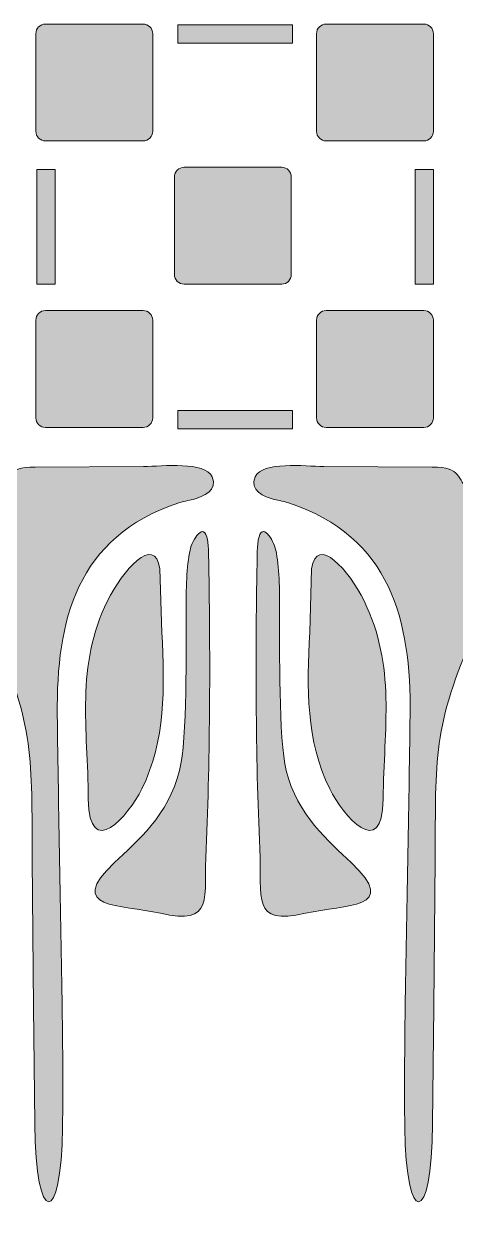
# Model space of a CAD drawing. Header units: inches. Extents: x -128 to 724, y -4 to 847.
# Drawn here: x 424.5 to 510.1, y 391.4 to 629.9 of the extents above; entities that cross this region are included whole.
import ezdxf

# ---------------------------------------------------------------- set-up
doc = ezdxf.new("R2010")
doc.units = ezdxf.units.IN
doc.header["$MEASUREMENT"] = 0
doc.layers.add('图层 1', color=7, linetype='Continuous')

# ---------------------------------------------------------------- blocks, each defined once
blk = doc.blocks.new('block 2')
at = {"layer": '图层 1', "true_color": 0xffffff}
h = blk.add_hatch(color=7, dxfattribs=at)
h.dxf.hatch_style = 2
edge = h.paths.add_edge_path()
edge.add_spline(control_points=[(450, 628.04), (450, 629.09), (449.14, 629.95), (448.09, 629.95), (448.09, 629.95), (428.74, 629.95), (428.74, 629.95), (427.69, 629.95), (426.83, 629.09), (426.83, 628.04), (426.83, 628.04), (426.83, 608.7), (426.83, 608.7), (426.83, 607.65), (427.69, 606.79), (428.74, 606.79), (428.74, 606.79), (448.09, 606.79), (448.09, 606.79), (449.14, 606.79), (450, 607.65), (450, 608.7), (450, 608.7), (450, 628.04), (450, 628.04)], knot_values=[0, 0, 0, 0, 1, 1, 1, 2, 2, 2, 3, 3, 3, 4, 4, 4, 5, 5, 5, 6, 6, 6, 7, 7, 7, 8, 8, 8, 8], degree=3, periodic=1)
h = blk.add_hatch(color=7, dxfattribs=at)
h.dxf.hatch_style = 2
edge = h.paths.add_edge_path()
edge.add_spline(control_points=[(503.73, 629.95), (503.73, 629.95), (484.39, 629.95), (484.39, 629.95), (483.34, 629.95), (482.48, 629.09), (482.48, 628.04), (482.48, 628.04), (482.48, 608.7), (482.48, 608.7), (482.48, 607.65), (483.34, 606.79), (484.39, 606.79), (484.39, 606.79), (503.73, 606.79), (503.73, 606.79), (504.79, 606.79), (505.64, 607.65), (505.64, 608.7), (505.64, 608.7), (505.64, 628.04), (505.64, 628.04), (505.64, 629.09), (504.79, 629.95), (503.73, 629.95)], knot_values=[0, 0, 0, 0, 1, 1, 1, 2, 2, 2, 3, 3, 3, 4, 4, 4, 5, 5, 5, 6, 6, 6, 7, 7, 7, 8, 8, 8, 8], degree=3, periodic=1)
h = blk.add_hatch(color=7, dxfattribs=at)
h.dxf.hatch_style = 2
h.paths.add_polyline_path([(454.99, 629.78), (477.71, 629.78), (477.71, 626.14), (454.99, 626.14)])
h = blk.add_hatch(color=7, dxfattribs=at)
h.dxf.hatch_style = 2
edge = h.paths.add_edge_path()
edge.add_spline(control_points=[(456.23, 601.56), (455.18, 601.56), (454.31, 600.7), (454.31, 599.65), (454.31, 599.65), (454.31, 580.31), (454.31, 580.31), (454.31, 579.25), (455.18, 578.4), (456.23, 578.4), (456.23, 578.4), (475.57, 578.4), (475.57, 578.4), (476.62, 578.4), (477.48, 579.25), (477.48, 580.31), (477.48, 580.31), (477.48, 599.65), (477.48, 599.65), (477.48, 600.7), (476.62, 601.56), (475.57, 601.56), (475.57, 601.56), (456.23, 601.56), (456.23, 601.56)], knot_values=[0, 0, 0, 0, 1, 1, 1, 2, 2, 2, 3, 3, 3, 4, 4, 4, 5, 5, 5, 6, 6, 6, 7, 7, 7, 8, 8, 8, 8], degree=3, periodic=1)
h = blk.add_hatch(color=7, dxfattribs=at)
h.dxf.hatch_style = 2
h.paths.add_polyline_path([(427.06, 601.11), (430.69, 601.11), (430.69, 578.4), (427.06, 578.4)])
h = blk.add_hatch(color=7, dxfattribs=at)
h.dxf.hatch_style = 2
h.paths.add_polyline_path([(502.01, 601.11), (505.65, 601.11), (505.65, 578.4), (502.01, 578.4)])
h = blk.add_hatch(color=7, dxfattribs=at)
h.dxf.hatch_style = 2
edge = h.paths.add_edge_path()
edge.add_spline(control_points=[(426.83, 551.92), (426.83, 550.87), (427.69, 550), (428.74, 550), (428.74, 550), (448.09, 550), (448.09, 550), (449.14, 550), (450, 550.87), (450, 551.92), (450, 551.92), (450, 571.26), (450, 571.26), (450, 572.31), (449.14, 573.17), (448.09, 573.17), (448.09, 573.17), (428.74, 573.17), (428.74, 573.17), (427.69, 573.17), (426.83, 572.31), (426.83, 571.26), (426.83, 571.26), (426.83, 551.92), (426.83, 551.92)], knot_values=[0, 0, 0, 0, 1, 1, 1, 2, 2, 2, 3, 3, 3, 4, 4, 4, 5, 5, 5, 6, 6, 6, 7, 7, 7, 8, 8, 8, 8], degree=3, periodic=1)
h = blk.add_hatch(color=7, dxfattribs=at)
h.dxf.hatch_style = 2
edge = h.paths.add_edge_path()
edge.add_spline(control_points=[(482.48, 551.92), (482.48, 550.87), (483.34, 550), (484.39, 550), (484.39, 550), (503.73, 550), (503.73, 550), (504.79, 550), (505.64, 550.87), (505.64, 551.92), (505.64, 551.92), (505.64, 571.26), (505.64, 571.26), (505.64, 572.31), (504.79, 573.17), (503.73, 573.17), (503.73, 573.17), (484.39, 573.17), (484.39, 573.17), (483.34, 573.17), (482.48, 572.31), (482.48, 571.26), (482.48, 571.26), (482.48, 551.92), (482.48, 551.92)], knot_values=[0, 0, 0, 0, 1, 1, 1, 2, 2, 2, 3, 3, 3, 4, 4, 4, 5, 5, 5, 6, 6, 6, 7, 7, 7, 8, 8, 8, 8], degree=3, periodic=1)
h = blk.add_hatch(color=7, dxfattribs=at)
h.dxf.hatch_style = 2
h.paths.add_polyline_path([(454.99, 553.36), (477.71, 553.36), (477.71, 549.71), (454.99, 549.71)])
h = blk.add_hatch(color=7, dxfattribs=at)
h.dxf.hatch_style = 2
edge = h.paths.add_edge_path()
edge.add_spline(control_points=[(458.01, 535.76), (460.06, 536.25), (463.02, 537.56), (461.8, 540.23), (460.38, 543.31), (451.97, 542.34), (448.2, 542.26), (448.2, 542.26), (426.68, 542.16), (426.68, 542.16), (420.64, 542.16), (422.03, 539.78), (419.25, 537.37), (417.06, 535.48), (414, 533.52), (412.13, 531.89), (410.52, 530.5), (406.53, 527.59), (408.03, 524.98), (410.73, 520.26), (416.11, 514.29), (418.14, 509.88), (426.74, 490.41), (425.95, 484.51), (426.13, 464.45), (426.13, 464.45), (426.4, 435.14), (426.4, 435.14), (426.4, 435.14), (426.61, 412.09), (426.61, 412.09), (426.8, 391.37), (431.9, 391.52), (432.13, 411.3), (432.23, 419.12), (432.18, 426.96), (432.06, 434.8), (431.78, 454.24), (431.31, 473.63), (431.09, 493.06), (430.88, 511.69), (434.86, 528.37), (455.18, 535.06), (456.01, 535.33), (457.03, 535.52), (458.01, 535.76)], knot_values=[0, 0, 0, 0, 1, 1, 1, 2, 2, 2, 3, 3, 3, 4, 4, 4, 5, 5, 5, 6, 6, 6, 7, 7, 7, 8, 8, 8, 9, 9, 9, 10, 10, 10, 11, 11, 11, 12, 12, 12, 13, 13, 13, 14, 14, 14, 15, 15, 15, 15], degree=3, periodic=1)
h = blk.add_hatch(color=7, dxfattribs=at)
h.dxf.hatch_style = 2
edge = h.paths.add_edge_path()
edge.add_spline(control_points=[(519.99, 531.89), (518.12, 533.51), (515.05, 535.48), (512.86, 537.37), (510.08, 539.78), (511.47, 542.16), (505.43, 542.16), (505.43, 542.16), (483.91, 542.26), (483.91, 542.26), (480.14, 542.34), (471.74, 543.31), (470.32, 540.22), (469.09, 537.55), (472.06, 536.25), (474.1, 535.76), (475.08, 535.52), (476.1, 535.33), (476.94, 535.06), (497.25, 528.37), (501.23, 511.69), (501.03, 493.06), (500.8, 473.63), (500.33, 454.24), (500.05, 434.8), (499.94, 426.96), (499.89, 419.12), (499.98, 411.3), (500.22, 391.52), (505.31, 391.37), (505.5, 412.09), (505.5, 412.09), (505.71, 435.14), (505.71, 435.14), (505.71, 435.14), (505.98, 464.45), (505.98, 464.45), (506.16, 484.51), (505.37, 490.41), (513.97, 509.88), (516.01, 514.29), (521.39, 520.26), (524.08, 524.98), (525.58, 527.59), (521.59, 530.5), (519.99, 531.89)], knot_values=[0, 0, 0, 0, 1, 1, 1, 2, 2, 2, 3, 3, 3, 4, 4, 4, 5, 5, 5, 6, 6, 6, 7, 7, 7, 8, 8, 8, 9, 9, 9, 10, 10, 10, 11, 11, 11, 12, 12, 12, 13, 13, 13, 14, 14, 14, 15, 15, 15, 15], degree=3, periodic=1)
h = blk.add_hatch(color=7, dxfattribs=at)
h.dxf.hatch_style = 2
edge = h.paths.add_edge_path()
edge.add_spline(control_points=[(461.08, 524.82), (461.06, 525.95), (460.99, 526.94), (460.86, 527.71), (460.19, 531.53), (457.86, 527.77), (457.4, 525.69), (456.7, 522.51), (456.62, 517.99), (456.63, 513.34), (456.63, 506.63), (456.85, 488.12), (455.33, 482.04), (453.1, 473.12), (446.9, 467.99), (442.43, 463.76), (432.62, 454.48), (443.6, 455.52), (451.53, 453.72), (462.31, 451.25), (460.11, 456.65), (460.57, 466.5), (461.43, 484.91), (461.43, 506.22), (461.08, 524.82)], knot_values=[0, 0, 0, 0, 1, 1, 1, 2, 2, 2, 3, 3, 3, 4, 4, 4, 5, 5, 5, 6, 6, 6, 7, 7, 7, 8, 8, 8, 8], degree=3, periodic=1)
h = blk.add_hatch(color=7, dxfattribs=at)
h.dxf.hatch_style = 2
edge = h.paths.add_edge_path()
edge.add_spline(control_points=[(480.27, 453.72), (488.2, 455.52), (499.17, 454.48), (489.36, 463.76), (484.89, 467.99), (478.7, 473.12), (476.47, 482.04), (474.95, 488.12), (475.17, 506.63), (475.17, 513.34), (475.17, 517.99), (475.09, 522.51), (474.4, 525.69), (473.94, 527.77), (471.61, 531.53), (470.94, 527.71), (470.8, 526.94), (470.74, 525.95), (470.72, 524.82), (470.37, 506.22), (470.37, 484.92), (471.23, 466.5), (471.68, 456.65), (469.48, 451.25), (480.27, 453.72)], knot_values=[0, 0, 0, 0, 1, 1, 1, 2, 2, 2, 3, 3, 3, 4, 4, 4, 5, 5, 5, 6, 6, 6, 7, 7, 7, 8, 8, 8, 8], degree=3, periodic=1)
h = blk.add_hatch(color=7, dxfattribs=at)
h.dxf.hatch_style = 2
edge = h.paths.add_edge_path()
edge.add_spline(control_points=[(441.04, 515.63), (434.68, 502.68), (437.13, 490.47), (437.24, 476.36), (437.35, 463.97), (445.23, 473.04), (447.85, 478.39), (452.56, 487.98), (452.39, 498.33), (451.82, 509.36), (451.82, 509.36), (451.43, 521.99), (451.43, 521.99), (450.39, 528.94), (443.97, 521.59), (441.04, 515.63)], knot_values=[0, 0, 0, 0, 1, 1, 1, 2, 2, 2, 3, 3, 3, 4, 4, 4, 5, 5, 5, 5], degree=3, periodic=1)
h = blk.add_hatch(color=7, dxfattribs=at)
h.dxf.hatch_style = 2
edge = h.paths.add_edge_path()
edge.add_spline(control_points=[(495.7, 476.36), (495.82, 490.47), (498.26, 502.68), (491.9, 515.63), (488.98, 521.59), (482.54, 528.94), (481.51, 521.99), (481.51, 521.99), (481.13, 509.36), (481.13, 509.36), (480.54, 498.33), (480.38, 487.98), (485.09, 478.39), (487.71, 473.04), (495.58, 463.97), (495.7, 476.36)], knot_values=[0, 0, 0, 0, 1, 1, 1, 2, 2, 2, 3, 3, 3, 4, 4, 4, 5, 5, 5, 5], degree=3, periodic=1)
at = {"layer": '图层 1', "lineweight": 0}
for points in [[(454.99, 629.78), (477.71, 629.78), (477.71, 626.14), (454.99, 626.14), (454.99, 629.78)], [(427.06, 601.11), (430.69, 601.11), (430.69, 578.4), (427.06, 578.4), (427.06, 601.11)], [(502.01, 601.11), (505.65, 601.11), (505.65, 578.4), (502.01, 578.4), (502.01, 601.11)], [(454.99, 553.36), (477.71, 553.36), (477.71, 549.71), (454.99, 549.71), (454.99, 553.36)]]:
    blk.add_lwpolyline(points, dxfattribs=at)
for points, knots in [([(450, 628.04), (450, 629.09), (449.14, 629.95), (448.09, 629.95), (448.09, 629.95), (428.74, 629.95), (428.74, 629.95), (427.69, 629.95), (426.83, 629.09), (426.83, 628.04), (426.83, 628.04), (426.83, 608.7), (426.83, 608.7), (426.83, 607.65), (427.69, 606.79), (428.74, 606.79), (428.74, 606.79), (448.09, 606.79), (448.09, 606.79), (449.14, 606.79), (450, 607.65), (450, 608.7), (450, 608.7), (450, 628.04), (450, 628.04)], [0, 0, 0, 0, 1, 1, 1, 2, 2, 2, 3, 3, 3, 4, 4, 4, 5, 5, 5, 6, 6, 6, 7, 7, 7, 8, 8, 8, 8]), ([(503.73, 629.95), (503.73, 629.95), (484.39, 629.95), (484.39, 629.95), (483.34, 629.95), (482.48, 629.09), (482.48, 628.04), (482.48, 628.04), (482.48, 608.7), (482.48, 608.7), (482.48, 607.65), (483.34, 606.79), (484.39, 606.79), (484.39, 606.79), (503.73, 606.79), (503.73, 606.79), (504.79, 606.79), (505.64, 607.65), (505.64, 608.7), (505.64, 608.7), (505.64, 628.04), (505.64, 628.04), (505.64, 629.09), (504.79, 629.95), (503.73, 629.95)], [0, 0, 0, 0, 1, 1, 1, 2, 2, 2, 3, 3, 3, 4, 4, 4, 5, 5, 5, 6, 6, 6, 7, 7, 7, 8, 8, 8, 8]), ([(456.23, 601.56), (455.18, 601.56), (454.31, 600.7), (454.31, 599.65), (454.31, 599.65), (454.31, 580.31), (454.31, 580.31), (454.31, 579.25), (455.18, 578.4), (456.23, 578.4), (456.23, 578.4), (475.57, 578.4), (475.57, 578.4), (476.62, 578.4), (477.48, 579.25), (477.48, 580.31), (477.48, 580.31), (477.48, 599.65), (477.48, 599.65), (477.48, 600.7), (476.62, 601.56), (475.57, 601.56), (475.57, 601.56), (456.23, 601.56), (456.23, 601.56)], [0, 0, 0, 0, 1, 1, 1, 2, 2, 2, 3, 3, 3, 4, 4, 4, 5, 5, 5, 6, 6, 6, 7, 7, 7, 8, 8, 8, 8]), ([(426.83, 551.92), (426.83, 550.87), (427.69, 550), (428.74, 550), (428.74, 550), (448.09, 550), (448.09, 550), (449.14, 550), (450, 550.87), (450, 551.92), (450, 551.92), (450, 571.26), (450, 571.26), (450, 572.31), (449.14, 573.17), (448.09, 573.17), (448.09, 573.17), (428.74, 573.17), (428.74, 573.17), (427.69, 573.17), (426.83, 572.31), (426.83, 571.26), (426.83, 571.26), (426.83, 551.92), (426.83, 551.92)], [0, 0, 0, 0, 1, 1, 1, 2, 2, 2, 3, 3, 3, 4, 4, 4, 5, 5, 5, 6, 6, 6, 7, 7, 7, 8, 8, 8, 8]), ([(482.48, 551.92), (482.48, 550.87), (483.34, 550), (484.39, 550), (484.39, 550), (503.73, 550), (503.73, 550), (504.79, 550), (505.64, 550.87), (505.64, 551.92), (505.64, 551.92), (505.64, 571.26), (505.64, 571.26), (505.64, 572.31), (504.79, 573.17), (503.73, 573.17), (503.73, 573.17), (484.39, 573.17), (484.39, 573.17), (483.34, 573.17), (482.48, 572.31), (482.48, 571.26), (482.48, 571.26), (482.48, 551.92), (482.48, 551.92)], [0, 0, 0, 0, 1, 1, 1, 2, 2, 2, 3, 3, 3, 4, 4, 4, 5, 5, 5, 6, 6, 6, 7, 7, 7, 8, 8, 8, 8]), ([(458.01, 535.76), (460.06, 536.25), (463.02, 537.56), (461.8, 540.23), (460.38, 543.31), (451.97, 542.34), (448.2, 542.26), (448.2, 542.26), (426.68, 542.16), (426.68, 542.16), (420.64, 542.16), (422.03, 539.78), (419.25, 537.37), (417.06, 535.48), (414, 533.52), (412.13, 531.89), (410.52, 530.5), (406.53, 527.59), (408.03, 524.98), (410.73, 520.26), (416.11, 514.29), (418.14, 509.88), (426.74, 490.41), (425.95, 484.51), (426.13, 464.45), (426.13, 464.45), (426.4, 435.14), (426.4, 435.14), (426.4, 435.14), (426.61, 412.09), (426.61, 412.09), (426.8, 391.37), (431.9, 391.52), (432.13, 411.3), (432.23, 419.12), (432.18, 426.96), (432.06, 434.8), (431.78, 454.24), (431.31, 473.63), (431.09, 493.06), (430.88, 511.69), (434.86, 528.37), (455.18, 535.06), (456.01, 535.33), (457.03, 535.52), (458.01, 535.76)], [0, 0, 0, 0, 1, 1, 1, 2, 2, 2, 3, 3, 3, 4, 4, 4, 5, 5, 5, 6, 6, 6, 7, 7, 7, 8, 8, 8, 9, 9, 9, 10, 10, 10, 11, 11, 11, 12, 12, 12, 13, 13, 13, 14, 14, 14, 15, 15, 15, 15]), ([(519.99, 531.89), (518.12, 533.51), (515.05, 535.48), (512.86, 537.37), (510.08, 539.78), (511.47, 542.16), (505.43, 542.16), (505.43, 542.16), (483.91, 542.26), (483.91, 542.26), (480.14, 542.34), (471.74, 543.31), (470.32, 540.22), (469.09, 537.55), (472.06, 536.25), (474.1, 535.76), (475.08, 535.52), (476.1, 535.33), (476.94, 535.06), (497.25, 528.37), (501.23, 511.69), (501.03, 493.06), (500.8, 473.63), (500.33, 454.24), (500.05, 434.8), (499.94, 426.96), (499.89, 419.12), (499.98, 411.3), (500.22, 391.52), (505.31, 391.37), (505.5, 412.09), (505.5, 412.09), (505.71, 435.14), (505.71, 435.14), (505.71, 435.14), (505.98, 464.45), (505.98, 464.45), (506.16, 484.51), (505.37, 490.41), (513.97, 509.88), (516.01, 514.29), (521.39, 520.26), (524.08, 524.98), (525.58, 527.59), (521.59, 530.5), (519.99, 531.89)], [0, 0, 0, 0, 1, 1, 1, 2, 2, 2, 3, 3, 3, 4, 4, 4, 5, 5, 5, 6, 6, 6, 7, 7, 7, 8, 8, 8, 9, 9, 9, 10, 10, 10, 11, 11, 11, 12, 12, 12, 13, 13, 13, 14, 14, 14, 15, 15, 15, 15]), ([(461.08, 524.82), (461.06, 525.95), (460.99, 526.94), (460.86, 527.71), (460.19, 531.53), (457.86, 527.77), (457.4, 525.69), (456.7, 522.51), (456.62, 517.99), (456.63, 513.34), (456.63, 506.63), (456.85, 488.12), (455.33, 482.04), (453.1, 473.12), (446.9, 467.99), (442.43, 463.76), (432.62, 454.48), (443.6, 455.52), (451.53, 453.72), (462.31, 451.25), (460.11, 456.65), (460.57, 466.5), (461.43, 484.91), (461.43, 506.22), (461.08, 524.82)], [0, 0, 0, 0, 1, 1, 1, 2, 2, 2, 3, 3, 3, 4, 4, 4, 5, 5, 5, 6, 6, 6, 7, 7, 7, 8, 8, 8, 8]), ([(480.27, 453.72), (488.2, 455.52), (499.17, 454.48), (489.36, 463.76), (484.89, 467.99), (478.7, 473.12), (476.47, 482.04), (474.95, 488.12), (475.17, 506.63), (475.17, 513.34), (475.17, 517.99), (475.09, 522.51), (474.4, 525.69), (473.94, 527.77), (471.61, 531.53), (470.94, 527.71), (470.8, 526.94), (470.74, 525.95), (470.72, 524.82), (470.37, 506.22), (470.37, 484.92), (471.23, 466.5), (471.68, 456.65), (469.48, 451.25), (480.27, 453.72)], [0, 0, 0, 0, 1, 1, 1, 2, 2, 2, 3, 3, 3, 4, 4, 4, 5, 5, 5, 6, 6, 6, 7, 7, 7, 8, 8, 8, 8]), ([(441.04, 515.63), (434.68, 502.68), (437.13, 490.47), (437.24, 476.36), (437.35, 463.97), (445.23, 473.04), (447.85, 478.39), (452.56, 487.98), (452.39, 498.33), (451.82, 509.36), (451.82, 509.36), (451.43, 521.99), (451.43, 521.99), (450.39, 528.94), (443.97, 521.59), (441.04, 515.63)], [0, 0, 0, 0, 1, 1, 1, 2, 2, 2, 3, 3, 3, 4, 4, 4, 5, 5, 5, 5]), ([(495.7, 476.36), (495.82, 490.47), (498.26, 502.68), (491.9, 515.63), (488.98, 521.59), (482.54, 528.94), (481.51, 521.99), (481.51, 521.99), (481.13, 509.36), (481.13, 509.36), (480.54, 498.33), (480.38, 487.98), (485.09, 478.39), (487.71, 473.04), (495.58, 463.97), (495.7, 476.36)], [0, 0, 0, 0, 1, 1, 1, 2, 2, 2, 3, 3, 3, 4, 4, 4, 5, 5, 5, 5])]:
    blk.add_open_spline(points, degree=3, knots=knots, dxfattribs=at)

msp = doc.modelspace()

# ---------------------------------------------------------------- block references
at = {"layer": '图层 1'}
msp.add_blockref('block 2', (0, 0), dxfattribs=at)

doc.saveas('drawing.dxf')
